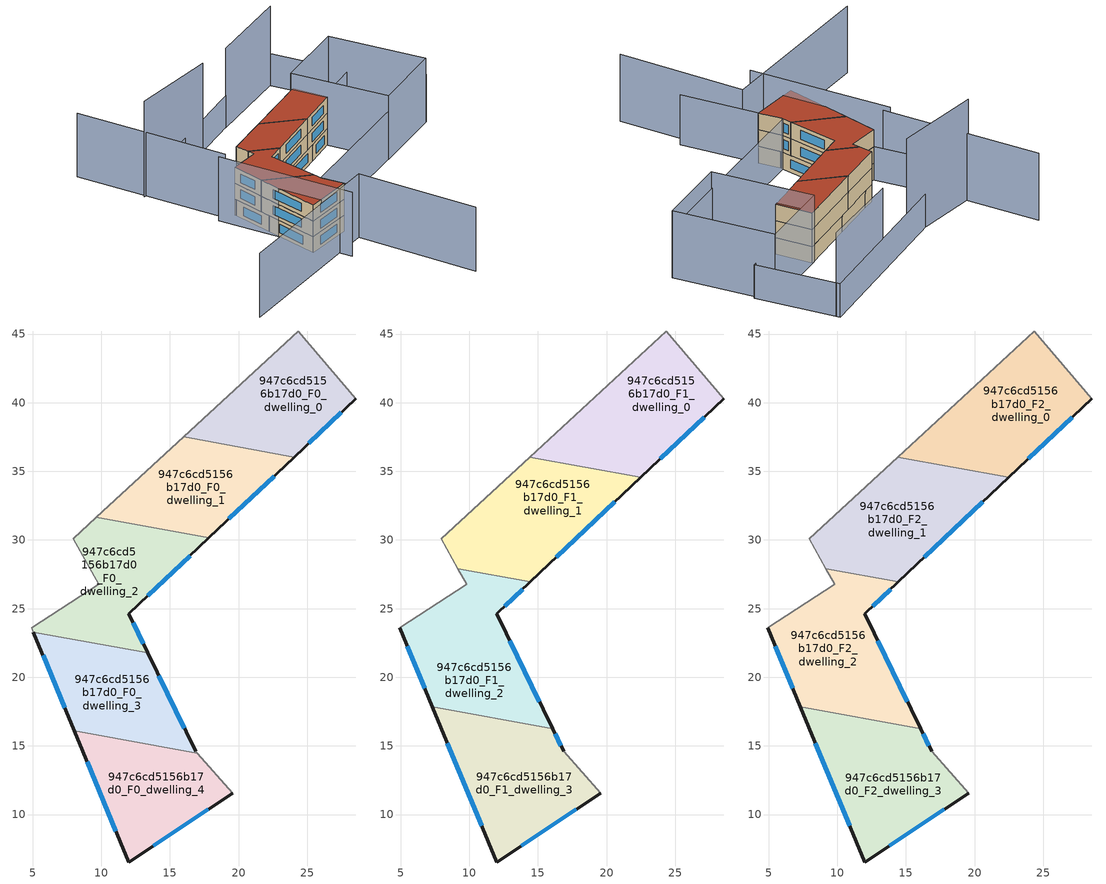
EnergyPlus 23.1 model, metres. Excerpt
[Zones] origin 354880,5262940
947c6cd5156b17d0_F0_dwelling_0
 floor ground (EU_floor_Construction): 24.36,45.22 28.54,40.28 24.07,36.04 15.99,37.51 z0
 wall outside (EU_wall_Construction): 24.07,36.04 28.54,40.28 z0:3
 wall adiabatic (EU_wall_Construction): 28.54,40.28 24.36,45.22 15.99,37.51 z0:3
 wall to 947c6cd5156b17d0_F0_dwelling_1 (EU_wall_Construction): 15.99,37.51 24.06,36.04 z0:3
 window (EU_Window_Construction): 25.12,37.04 27.49,39.29 z0.7:2.3
947c6cd5156b17d0_F0_dwelling_1
 floor ground (EU_floor_Construction): 24.07,36.04 17.84,30.15 9.63,31.65 15.99,37.51 z0
 wall outside (EU_wall_Construction): 17.84,30.15 24.07,36.04 z0:3
 wall adiabatic (EU_wall_Construction): 15.99,37.51 9.63,31.65 z0:3
 wall to 947c6cd5156b17d0_F0_dwelling_2 (EU_wall_Construction): 9.63,31.65 17.84,30.15 z0:3
 window (EU_Window_Construction): 19.3,31.54 22.6,34.66 z0.7:2.3
947c6cd5156b17d0_F0_dwelling_2
 floor ground (EU_floor_Construction): 17.84,30.15 12.01,24.62 13.39,21.77 5.06,23.29 4.93,23.6 9.8,26.77 7.94,30.09 9.63,31.65 z0
 wall outside (EU_wall_Construction): 13.39,21.77 12.01,24.62 17.84,30.15 z0:3
 wall adiabatic (EU_wall_Construction): 9.63,31.65 7.94,30.09 9.8,26.77 4.93,23.6 5.06,23.29 z0:3
 wall to 947c6cd5156b17d0_F0_dwelling_3 (EU_wall_Construction): 5.06,23.29 13.39,21.77 z0:3
 window (EU_Window_Construction): 13.38,25.92 16.47,28.85 / 13.06,22.44 12.33,23.95 z0.7:2.3
947c6cd5156b17d0_F0_dwelling_3
 floor ground (EU_floor_Construction): 13.39,21.77 16.87,14.62 16.99,14.48 8.04,16.1 5.06,23.29 z0
 wall outside (EU_wall_Construction): 5.06,23.29 8.04,16.1 / 16.87,14.62 13.39,21.77 z0:3
 wall adiabatic (EU_wall_Construction): 16.99,14.48 16.87,14.62 z0:3
 wall to 947c6cd5156b17d0_F0_dwelling_4 (EU_wall_Construction): 8.04,16.1 16.99,14.48 z0:3
 window (EU_Window_Construction): 5.76,21.6 7.34,17.79 / 16.05,16.3 14.21,20.09 z0.7:2.3
947c6cd5156b17d0_F0_dwelling_4
 floor ground (EU_floor_Construction): 16.99,14.48 19.59,11.56 12,6.54 8.04,16.1 z0
 wall outside (EU_wall_Construction): 8.04,16.1 12,6.54 19.59,11.56 z0:3
 wall adiabatic (EU_wall_Construction): 19.59,11.56 16.99,14.48 z0:3
 window (EU_Window_Construction): 13.78,7.72 17.81,10.38 / 8.97,13.86 11.07,8.79 z0.7:2.3
947c6cd5156b17d0_F1_dwelling_0
 floor to 947c6cd5156b17d0_F0_dwelling_0 (EU_floor_Construction): 24.36,45.22 28.54,40.28 24.06,36.04 15.99,37.51 z3
 floor to 947c6cd5156b17d0_F0_dwelling_1 (EU_floor_Construction): 24.06,36.04 22.5,34.56 14.39,36.03 15.99,37.51 z3
 wall outside (EU_wall_Construction): 22.5,34.56 28.54,40.28 z3:6
 wall adiabatic (EU_wall_Construction): 28.54,40.28 24.36,45.22 14.39,36.03 z3:6
 wall to 947c6cd5156b17d0_F1_dwelling_1 (EU_wall_Construction): 14.39,36.03 22.5,34.56 z3:6
 window (EU_Window_Construction): 23.92,35.9 27.12,38.94 z3.7:5.3
947c6cd5156b17d0_F1_dwelling_1
 floor to 947c6cd5156b17d0_F0_dwelling_1 (EU_floor_Construction): 22.5,34.56 17.84,30.15 9.63,31.65 14.39,36.03 z3
 floor to 947c6cd5156b17d0_F0_dwelling_2 (EU_floor_Construction): 17.84,30.15 14.46,26.95 9.17,27.91 7.94,30.09 9.63,31.65 z3
 wall outside (EU_wall_Construction): 14.46,26.95 22.5,34.56 z3:6
 wall adiabatic (EU_wall_Construction): 14.39,36.03 7.94,30.09 9.17,27.91 z3:6
 wall to 947c6cd5156b17d0_F1_dwelling_2 (EU_wall_Construction): 9.17,27.91 14.46,26.95 z3:6
 window (EU_Window_Construction): 16.35,28.73 20.61,32.77 z3.7:5.3
947c6cd5156b17d0_F1_dwelling_2
 floor to 947c6cd5156b17d0_F0_dwelling_2 (EU_floor_Construction): 14.46,26.95 12,24.62 13.39,21.77 5.06,23.29 4.93,23.6 9.8,26.77 9.17,27.91 z3
 floor to 947c6cd5156b17d0_F0_dwelling_3 (EU_floor_Construction): 13.39,21.77 16.06,16.27 7.31,17.86 5.06,23.29 z3
 wall outside (EU_wall_Construction): 16.07,16.26 12.01,24.62 14.46,26.95 / 4.93,23.6 7.31,17.86 z3:6
 wall adiabatic (EU_wall_Construction): 9.17,27.91 9.8,26.77 4.93,23.6 z3:6
 wall to 947c6cd5156b17d0_F1_dwelling_3 (EU_wall_Construction): 7.31,17.86 16.06,16.26 z3:6
 window (EU_Window_Construction): 12.58,25.17 13.88,26.4 / 15.11,18.23 12.96,22.66 / 5.49,22.25 6.75,19.2 z3.7:5.3
947c6cd5156b17d0_F1_dwelling_3
 floor to 947c6cd5156b17d0_F0_dwelling_3 (EU_floor_Construction): 16.06,16.27 16.87,14.62 16.99,14.48 8.04,16.1 7.31,17.86 z3
 floor to 947c6cd5156b17d0_F0_dwelling_4 (EU_floor_Construction): 16.99,14.48 19.59,11.56 12,6.54 8.04,16.1 z3
 wall outside (EU_wall_Construction): 7.31,17.86 12,6.54 19.59,11.56 / 16.87,14.62 16.07,16.26 z3:6
 wall adiabatic (EU_wall_Construction): 19.59,11.56 16.87,14.62 z3:6
 window (EU_Window_Construction): 8.41,15.2 10.9,9.2 / 16.68,15 16.25,15.88 / 13.78,7.72 17.81,10.38 z3.7:5.3
947c6cd5156b17d0_F2_dwelling_0
 floor to 947c6cd5156b17d0_F1_dwelling_0 (EU_floor_Construction): 24.36,45.22 28.54,40.28 22.5,34.56 14.39,36.03 z6
 wall outside (EU_wall_Construction): 22.5,34.56 28.54,40.28 z6:9
 wall adiabatic (EU_wall_Construction): 28.54,40.28 24.36,45.22 14.39,36.03 z6:9
 wall to 947c6cd5156b17d0_F2_dwelling_1 (EU_wall_Construction): 14.39,36.03 22.5,34.56 z6:9
 window (EU_Window_Construction): 23.92,35.9 27.12,38.94 z6.7:8.3
 roof outside (EU_roof_Construction): 28.54,40.28 24.36,45.22 14.39,36.03 22.5,34.56 z9
947c6cd5156b17d0_F2_dwelling_1
 floor to 947c6cd5156b17d0_F1_dwelling_1 (EU_floor_Construction): 22.5,34.56 14.46,26.95 9.17,27.91 7.94,30.09 14.39,36.03 z6
 wall outside (EU_wall_Construction): 14.46,26.95 22.5,34.56 z6:9
 wall adiabatic (EU_wall_Construction): 14.39,36.03 7.94,30.09 9.17,27.91 z6:9
 wall to 947c6cd5156b17d0_F2_dwelling_2 (EU_wall_Construction): 9.17,27.91 14.46,26.95 z6:9
 window (EU_Window_Construction): 16.35,28.73 20.61,32.77 z6.7:8.3
 roof outside (EU_roof_Construction): 22.5,34.56 14.39,36.03 7.94,30.09 9.17,27.91 14.46,26.95 z9
947c6cd5156b17d0_F2_dwelling_2
 floor to 947c6cd5156b17d0_F1_dwelling_2 (EU_floor_Construction): 14.46,26.95 12,24.62 16.06,16.26 7.31,17.86 4.93,23.6 9.8,26.77 9.17,27.91 z6
 wall outside (EU_wall_Construction): 16.07,16.26 12.01,24.62 14.46,26.95 / 4.93,23.6 7.31,17.86 z6:9
 wall adiabatic (EU_wall_Construction): 9.17,27.91 9.8,26.77 4.93,23.6 z6:9
 wall to 947c6cd5156b17d0_F2_dwelling_3 (EU_wall_Construction): 7.31,17.86 16.06,16.26 z6:9
 window (EU_Window_Construction): 12.58,25.17 13.88,26.4 / 15.11,18.23 12.96,22.66 / 5.49,22.25 6.75,19.2 z6.7:8.3
 roof outside (EU_roof_Construction): 16.07,16.26 12.01,24.62 14.46,26.95 9.17,27.91 9.8,26.77 4.93,23.6 7.31,17.86 z9
947c6cd5156b17d0_F2_dwelling_3
 floor to 947c6cd5156b17d0_F1_dwelling_3 (EU_floor_Construction): 16.06,16.26 16.87,14.62 19.59,11.56 12,6.54 7.31,17.86 z6
 wall outside (EU_wall_Construction): 7.31,17.86 12,6.54 19.59,11.56 / 16.87,14.62 16.07,16.26 z6:9
 wall adiabatic (EU_wall_Construction): 19.59,11.56 16.87,14.62 z6:9
 window (EU_Window_Construction): 8.41,15.2 10.9,9.2 / 16.68,15 16.25,15.88 / 13.78,7.72 17.81,10.38 z6.7:8.3
 roof outside (EU_roof_Construction): 19.59,11.56 16.87,14.62 16.07,16.26 7.31,17.86 12,6.54 z9
shading: -4.69,-10.53 21,8.58 / 21,8.58 34.46,-9.52 / 1.8,22.84 17.51,3.09 / -14.1,45.76 3.14,23.34 / 34.47,54.53 46.5,41.18 / 46.5,41.18 35.89,31.61 / 35.89,31.61 23.85,44.97 / 23.85,44.97 34.47,54.53 z0:12; -4.55,33.74 27,63.24 / 27,63.24 37.17,52.36 / 37.17,52.36 5.62,22.86 / 5.62,22.86 -4.55,33.74 z0:6; 7.5,43.61 -6.46,35.2 z0:18; 27.49,62.71 15.1,52.11 z0:15; 28.69,1.28 16.73,14.77 / 16.73,14.77 46.54,41.22 z0:9
[Building]
EU S2 Campaign: North Axis=0; Terrain=City; Solar Distribution=FullExterior
[Site:Location]
Budapest.Ferenc.Liszt.Intl.AP: Latitude=47.437; Longitude=19.256; Time Zone=1; Elevation=185
[SizingPeriod:WeatherFileDays]
AnnualSizingPeriod: Begin Month=1; Begin Day of Month=1; End Month=12; End Day of Month=31; Day of Week for Start Day=Monday; Use Weather File Daylight Saving Period=No; Use Weather File Rain and Snow Indicators=No
[MATERIAL]
EU_InternalMass_Material: Roughness=MediumRough; Thickness=0.1; Conductivity=1; Density=1800; Specific Heat=900; Thermal Absorptance=0.9; Solar Absorptance=0.7; Visible Absorptance=0.7
[MATERIAL:NOMASS] Roughness=MediumRough; Thermal Absorptance=0.9; Solar Absorptance=0.7; Visible Absorptance=0.7
Name | Thermal Resistance
EU_wall_NoMass | 0.832559
EU_roof_NoMass | 1.39638
EU_floor_NoMass | 0.872794
[WINDOWMATERIAL:SIMPLEGLAZINGSYSTEM]
EU_Window_SimpleGlazing: UFactor=2.79869; Solar Heat Gain Coefficient=0.75; Visible Transmittance=0.75
[CONSTRUCTION]
EU_wall_Construction: EU_wall_NoMass
EU_roof_Construction: EU_roof_NoMass
EU_floor_Construction: EU_floor_NoMass
EU_Window_Construction: EU_Window_SimpleGlazing
EU_InternalMass_Construction: EU_InternalMass_Material
[ZONE] Type=1; Multiplier=1; Ceiling Height=autocalculate; Floor Area=autocalculate; Part of Total Floor Area=Yes
Name | Volume
947c6cd5156b17d0_F0_dwelling_0 | 171.55
947c6cd5156b17d0_F1_dwelling_0 | 214.433
947c6cd5156b17d0_F2_dwelling_0 | 214.434
947c6cd5156b17d0_F0_dwelling_1 | 171.553
947c6cd5156b17d0_F1_dwelling_1 | 214.43
947c6cd5156b17d0_F2_dwelling_1 | 214.439
947c6cd5156b17d0_F0_dwelling_2 | 171.54
947c6cd5156b17d0_F1_dwelling_2 | 214.436
947c6cd5156b17d0_F2_dwelling_2 | 214.438
947c6cd5156b17d0_F0_dwelling_3; 947c6cd5156b17d0_F0_dwelling_4 | 171.549
947c6cd5156b17d0_F1_dwelling_3 | 214.426
947c6cd5156b17d0_F2_dwelling_3 | 214.427
[INTERNALMASS] Construction=EU_InternalMass_Construction
Name | Zone or ZoneList | Surface Area
947c6cd5156b17d0_F0_dwelling_0_EU_InternalMass | 947c6cd5156b17d0_F0_dwelling_0 | 57.1835
947c6cd5156b17d0_F0_dwelling_1_EU_InternalMass | 947c6cd5156b17d0_F0_dwelling_1 | 57.1844
947c6cd5156b17d0_F0_dwelling_2_EU_InternalMass | 947c6cd5156b17d0_F0_dwelling_2 | 57.18
947c6cd5156b17d0_F0_dwelling_3_EU_InternalMass | 947c6cd5156b17d0_F0_dwelling_3 | 57.1832
947c6cd5156b17d0_F0_dwelling_4_EU_InternalMass | 947c6cd5156b17d0_F0_dwelling_4 | 57.183
947c6cd5156b17d0_F1_dwelling_0_EU_InternalMass | 947c6cd5156b17d0_F1_dwelling_0 | 71.4779
947c6cd5156b17d0_F1_dwelling_1_EU_InternalMass | 947c6cd5156b17d0_F1_dwelling_1 | 71.4796
947c6cd5156b17d0_F1_dwelling_2_EU_InternalMass | 947c6cd5156b17d0_F1_dwelling_2 | 71.4794
947c6cd5156b17d0_F1_dwelling_3_EU_InternalMass | 947c6cd5156b17d0_F1_dwelling_3 | 71.4755
947c6cd5156b17d0_F2_dwelling_0_EU_InternalMass | 947c6cd5156b17d0_F2_dwelling_0 | 71.4779
947c6cd5156b17d0_F2_dwelling_1_EU_InternalMass | 947c6cd5156b17d0_F2_dwelling_1 | 71.4796
947c6cd5156b17d0_F2_dwelling_2_EU_InternalMass | 947c6cd5156b17d0_F2_dwelling_2 | 71.4794
947c6cd5156b17d0_F2_dwelling_3_EU_InternalMass | 947c6cd5156b17d0_F2_dwelling_3 | 71.4755
[OTHEREQUIPMENT] Fuel Type=Electricity; Design Level Calculation Method=Watts/Area; Power per Zone Floor Area=1; Fraction Latent=0; Fraction Radiant=0; Fraction Lost=0; Carbon Dioxide Generation Rate=0; EndUse Subcategory=EU_Step8_InternalGains
Name | Zone or ZoneList or Space or SpaceList | Schedule
EU_Step8_InternalGain_947c6cd5156b17d0_F0_dwelling_0_f000 | 947c6cd5156b17d0_F0_dwelling_0 | EU_Step8_GainSchedule_947c6cd5156b17d0_F0_dwelling_0_f000
EU_Step8_InternalGain_947c6cd5156b17d0_F0_dwelling_1_f000 | 947c6cd5156b17d0_F0_dwelling_1 | EU_Step8_GainSchedule_947c6cd5156b17d0_F0_dwelling_1_f000
EU_Step8_InternalGain_947c6cd5156b17d0_F0_dwelling_2_f000 | 947c6cd5156b17d0_F0_dwelling_2 | EU_Step8_GainSchedule_947c6cd5156b17d0_F0_dwelling_2_f000
EU_Step8_InternalGain_947c6cd5156b17d0_F0_dwelling_3_f000 | 947c6cd5156b17d0_F0_dwelling_3 | EU_Step8_GainSchedule_947c6cd5156b17d0_F0_dwelling_3_f000
EU_Step8_InternalGain_947c6cd5156b17d0_F0_dwelling_4_f000 | 947c6cd5156b17d0_F0_dwelling_4 | EU_Step8_GainSchedule_947c6cd5156b17d0_F0_dwelling_4_f000
EU_Step8_InternalGain_947c6cd5156b17d0_F1_dwelling_0_f000 | 947c6cd5156b17d0_F1_dwelling_0 | EU_Step8_GainSchedule_947c6cd5156b17d0_F1_dwelling_0_f000
EU_Step8_InternalGain_947c6cd5156b17d0_F1_dwelling_1_f000 | 947c6cd5156b17d0_F1_dwelling_1 | EU_Step8_GainSchedule_947c6cd5156b17d0_F1_dwelling_1_f000
EU_Step8_InternalGain_947c6cd5156b17d0_F1_dwelling_2_f000 | 947c6cd5156b17d0_F1_dwelling_2 | EU_Step8_GainSchedule_947c6cd5156b17d0_F1_dwelling_2_f000
EU_Step8_InternalGain_947c6cd5156b17d0_F1_dwelling_3_f000 | 947c6cd5156b17d0_F1_dwelling_3 | EU_Step8_GainSchedule_947c6cd5156b17d0_F1_dwelling_3_f000
EU_Step8_InternalGain_947c6cd5156b17d0_F2_dwelling_0_f000 | 947c6cd5156b17d0_F2_dwelling_0 | EU_Step8_GainSchedule_947c6cd5156b17d0_F2_dwelling_0_f000
EU_Step8_InternalGain_947c6cd5156b17d0_F2_dwelling_1_f000 | 947c6cd5156b17d0_F2_dwelling_1 | EU_Step8_GainSchedule_947c6cd5156b17d0_F2_dwelling_1_f000
EU_Step8_InternalGain_947c6cd5156b17d0_F2_dwelling_2_f000 | 947c6cd5156b17d0_F2_dwelling_2 | EU_Step8_GainSchedule_947c6cd5156b17d0_F2_dwelling_2_f000
EU_Step8_InternalGain_947c6cd5156b17d0_F2_dwelling_3_f000 | 947c6cd5156b17d0_F2_dwelling_3 | EU_Step8_GainSchedule_947c6cd5156b17d0_F2_dwelling_3_f000
[ZONEVENTILATION:DESIGNFLOWRATE] Schedule=EU_AlwaysOn; Design Flow Rate Calculation Method=AirChanges/Hour; Air Changes per Hour=0.475469; Ventilation Type=Natural; Fan Pressure Rise=0; Fan Total Efficiency=1; Constant Term Coefficient=1; Temperature Term Coefficient=0; Velocity Term Coefficient=0; Velocity Squared Term Coefficient=0; Minimum Indoor Temperature=-100; Maximum Indoor Temperature=100; Delta Temperature=-100; Minimum Outdoor Temperature=-100; Maximum Outdoor Temperature=100; Maximum Wind Speed=40
Name | Zone or ZoneList or Space or SpaceList
EU_ConstantAir_947c6cd5156b17d0_F0_dwelling_0 | 947c6cd5156b17d0_F0_dwelling_0
EU_ConstantAir_947c6cd5156b17d0_F0_dwelling_1 | 947c6cd5156b17d0_F0_dwelling_1
EU_ConstantAir_947c6cd5156b17d0_F0_dwelling_2 | 947c6cd5156b17d0_F0_dwelling_2
EU_ConstantAir_947c6cd5156b17d0_F0_dwelling_3 | 947c6cd5156b17d0_F0_dwelling_3
EU_ConstantAir_947c6cd5156b17d0_F0_dwelling_4 | 947c6cd5156b17d0_F0_dwelling_4
EU_ConstantAir_947c6cd5156b17d0_F1_dwelling_0 | 947c6cd5156b17d0_F1_dwelling_0
EU_ConstantAir_947c6cd5156b17d0_F1_dwelling_1 | 947c6cd5156b17d0_F1_dwelling_1
EU_ConstantAir_947c6cd5156b17d0_F1_dwelling_2 | 947c6cd5156b17d0_F1_dwelling_2
EU_ConstantAir_947c6cd5156b17d0_F1_dwelling_3 | 947c6cd5156b17d0_F1_dwelling_3
EU_ConstantAir_947c6cd5156b17d0_F2_dwelling_0 | 947c6cd5156b17d0_F2_dwelling_0
EU_ConstantAir_947c6cd5156b17d0_F2_dwelling_1 | 947c6cd5156b17d0_F2_dwelling_1
EU_ConstantAir_947c6cd5156b17d0_F2_dwelling_2 | 947c6cd5156b17d0_F2_dwelling_2
EU_ConstantAir_947c6cd5156b17d0_F2_dwelling_3 | 947c6cd5156b17d0_F2_dwelling_3
[HVACTEMPLATE:THERMOSTAT] Constant Heating Setpoint=20; Constant Cooling Setpoint=50
EU_HeatOnly_947c6cd5156b17d0_F0_dwelling_0; EU_HeatOnly_947c6cd5156b17d0_F0_dwelling_1; EU_HeatOnly_947c6cd5156b17d0_F0_dwelling_2; EU_HeatOnly_947c6cd5156b17d0_F0_dwelling_3; EU_HeatOnly_947c6cd5156b17d0_F0_dwelling_4; EU_HeatOnly_947c6cd5156b17d0_F1_dwelling_0; EU_HeatOnly_947c6cd5156b17d0_F1_dwelling_1; EU_HeatOnly_947c6cd5156b17d0_F1_dwelling_2; EU_HeatOnly_947c6cd5156b17d0_F1_dwelling_3; EU_HeatOnly_947c6cd5156b17d0_F2_dwelling_0; EU_HeatOnly_947c6cd5156b17d0_F2_dwelling_1; EU_HeatOnly_947c6cd5156b17d0_F2_dwelling_2; EU_HeatOnly_947c6cd5156b17d0_F2_dwelling_3
[HVACTEMPLATE:ZONE:IDEALLOADSAIRSYSTEM] System Availability Schedule=EU_AlwaysOn; Maximum Heating Supply Air Temperature=50; Minimum Cooling Supply Air Temperature=13; Maximum Heating Supply Air Humidity Ratio=0.0156; Minimum Cooling Supply Air Humidity Ratio=0.0077; Heating Limit=NoLimit; Cooling Limit=NoLimit; Heating Availability Schedule=EU_AlwaysOn; Cooling Availability Schedule=EU_CoolingOff; Dehumidification Control Type=ConstantSensibleHeatRatio; Cooling Sensible Heat Ratio=0.7; Dehumidification Setpoint=60; Humidification Control Type=None; Humidification Setpoint=30; Outdoor Air Method=None; Outdoor Air Flow Rate per Person=0.00944; Outdoor Air Flow Rate per Zone Floor Area=0; Outdoor Air Flow Rate per Zone=0; Demand Controlled Ventilation Type=None; Outdoor Air Economizer Type=NoEconomizer; Heat Recovery Type=None; Sensible Heat Recovery Effectiveness=0.7; Latent Heat Recovery Effectiveness=0.65
Name | Template Thermostat
947c6cd5156b17d0_F0_dwelling_0 | EU_HeatOnly_947c6cd5156b17d0_F0_dwelling_0
947c6cd5156b17d0_F0_dwelling_1 | EU_HeatOnly_947c6cd5156b17d0_F0_dwelling_1
947c6cd5156b17d0_F0_dwelling_2 | EU_HeatOnly_947c6cd5156b17d0_F0_dwelling_2
947c6cd5156b17d0_F0_dwelling_3 | EU_HeatOnly_947c6cd5156b17d0_F0_dwelling_3
947c6cd5156b17d0_F0_dwelling_4 | EU_HeatOnly_947c6cd5156b17d0_F0_dwelling_4
947c6cd5156b17d0_F1_dwelling_0 | EU_HeatOnly_947c6cd5156b17d0_F1_dwelling_0
947c6cd5156b17d0_F1_dwelling_1 | EU_HeatOnly_947c6cd5156b17d0_F1_dwelling_1
947c6cd5156b17d0_F1_dwelling_2 | EU_HeatOnly_947c6cd5156b17d0_F1_dwelling_2
947c6cd5156b17d0_F1_dwelling_3 | EU_HeatOnly_947c6cd5156b17d0_F1_dwelling_3
947c6cd5156b17d0_F2_dwelling_0 | EU_HeatOnly_947c6cd5156b17d0_F2_dwelling_0
947c6cd5156b17d0_F2_dwelling_1 | EU_HeatOnly_947c6cd5156b17d0_F2_dwelling_1
947c6cd5156b17d0_F2_dwelling_2 | EU_HeatOnly_947c6cd5156b17d0_F2_dwelling_2
947c6cd5156b17d0_F2_dwelling_3 | EU_HeatOnly_947c6cd5156b17d0_F2_dwelling_3
[SIZING:ZONE] Zone Cooling Design Supply Air Temperature Input Method=SupplyAirTemperature; Zone Cooling Design Supply Air Temperature=13; Zone Heating Design Supply Air Temperature Input Method=SupplyAirTemperature; Zone Heating Design Supply Air Temperature=50; Zone Cooling Design Supply Air Humidity Ratio=0.008; Zone Heating Design Supply Air Humidity Ratio=0.008; Cooling Design Air Flow Method=DesignDay; Cooling Design Air Flow Rate=0; Cooling Minimum Air Flow per Zone Floor Area=0.000762; Cooling Minimum Air Flow=0; Cooling Minimum Air Flow Fraction=0.2; Heating Design Air Flow Method=DesignDay; Heating Design Air Flow Rate=0; Heating Maximum Air Flow per Zone Floor Area=0.002032; Heating Maximum Air Flow=0.141576; Heating Maximum Air Flow Fraction=0.3; Account for Dedicated Outdoor Air System=No; Dedicated Outdoor Air System Control Strategy=NeutralSupplyAir; Dedicated Outdoor Air Low Setpoint Temperature for Design=autosize; Dedicated Outdoor Air High Setpoint Temperature for Design=autosize; Zone Load Sizing Method=Sensible Load Only No Latent Load; Zone Latent Cooling Design Supply Air Humidity Ratio Input Method=HumidityRatioDifference; Zone Cooling Design Supply Air Humidity Ratio Difference=0.005; Zone Latent Heating Design Supply Air Humidity Ratio Input Method=HumidityRatioDifference; Zone Humidification Design Supply Air Humidity Ratio Difference=0.005
947c6cd5156b17d0_F0_dwelling_0; 947c6cd5156b17d0_F0_dwelling_1; 947c6cd5156b17d0_F0_dwelling_2; 947c6cd5156b17d0_F0_dwelling_3; 947c6cd5156b17d0_F0_dwelling_4; 947c6cd5156b17d0_F1_dwelling_0; 947c6cd5156b17d0_F1_dwelling_1; 947c6cd5156b17d0_F1_dwelling_2; 947c6cd5156b17d0_F1_dwelling_3; 947c6cd5156b17d0_F2_dwelling_0; 947c6cd5156b17d0_F2_dwelling_1; 947c6cd5156b17d0_F2_dwelling_2; 947c6cd5156b17d0_F2_dwelling_3
[SCHEDULE:CONSTANT]
Name | Hourly Value
EU_AlwaysOn | 1
EU_CoolingOff | 0
[SCHEDULE:FILE] Column Number=1; Rows to Skip at Top=0; Number of Hours of Data=8760; Column Separator=Comma; Interpolate to Timestep=No; Minutes per Item=60; Adjust Schedule for Daylight Savings=Yes
Name | File
EU_Step8_GainSchedule_947c6cd5156b17d0_F0_dwelling_0_f000 | ../../schedules/947c6cd5156b17d0/947c6cd5156b17d0_F0_dwelling_0_f000_gain.csv
EU_Step8_GainSchedule_947c6cd5156b17d0_F0_dwelling_1_f000 | ../../schedules/947c6cd5156b17d0/947c6cd5156b17d0_F0_dwelling_1_f000_gain.csv
EU_Step8_GainSchedule_947c6cd5156b17d0_F0_dwelling_2_f000 | ../../schedules/947c6cd5156b17d0/947c6cd5156b17d0_F0_dwelling_2_f000_gain.csv
EU_Step8_GainSchedule_947c6cd5156b17d0_F0_dwelling_3_f000 | ../../schedules/947c6cd5156b17d0/947c6cd5156b17d0_F0_dwelling_3_f000_gain.csv
EU_Step8_GainSchedule_947c6cd5156b17d0_F0_dwelling_4_f000 | ../../schedules/947c6cd5156b17d0/947c6cd5156b17d0_F0_dwelling_4_f000_gain.csv
EU_Step8_GainSchedule_947c6cd5156b17d0_F1_dwelling_0_f000 | ../../schedules/947c6cd5156b17d0/947c6cd5156b17d0_F1_dwelling_0_f000_gain.csv
EU_Step8_GainSchedule_947c6cd5156b17d0_F1_dwelling_1_f000 | ../../schedules/947c6cd5156b17d0/947c6cd5156b17d0_F1_dwelling_1_f000_gain.csv
EU_Step8_GainSchedule_947c6cd5156b17d0_F1_dwelling_2_f000 | ../../schedules/947c6cd5156b17d0/947c6cd5156b17d0_F1_dwelling_2_f000_gain.csv
EU_Step8_GainSchedule_947c6cd5156b17d0_F1_dwelling_3_f000 | ../../schedules/947c6cd5156b17d0/947c6cd5156b17d0_F1_dwelling_3_f000_gain.csv
EU_Step8_GainSchedule_947c6cd5156b17d0_F2_dwelling_0_f000 | ../../schedules/947c6cd5156b17d0/947c6cd5156b17d0_F2_dwelling_0_f000_gain.csv
EU_Step8_GainSchedule_947c6cd5156b17d0_F2_dwelling_1_f000 | ../../schedules/947c6cd5156b17d0/947c6cd5156b17d0_F2_dwelling_1_f000_gain.csv
EU_Step8_GainSchedule_947c6cd5156b17d0_F2_dwelling_2_f000 | ../../schedules/947c6cd5156b17d0/947c6cd5156b17d0_F2_dwelling_2_f000_gain.csv
EU_Step8_GainSchedule_947c6cd5156b17d0_F2_dwelling_3_f000 | ../../schedules/947c6cd5156b17d0/947c6cd5156b17d0_F2_dwelling_3_f000_gain.csv
